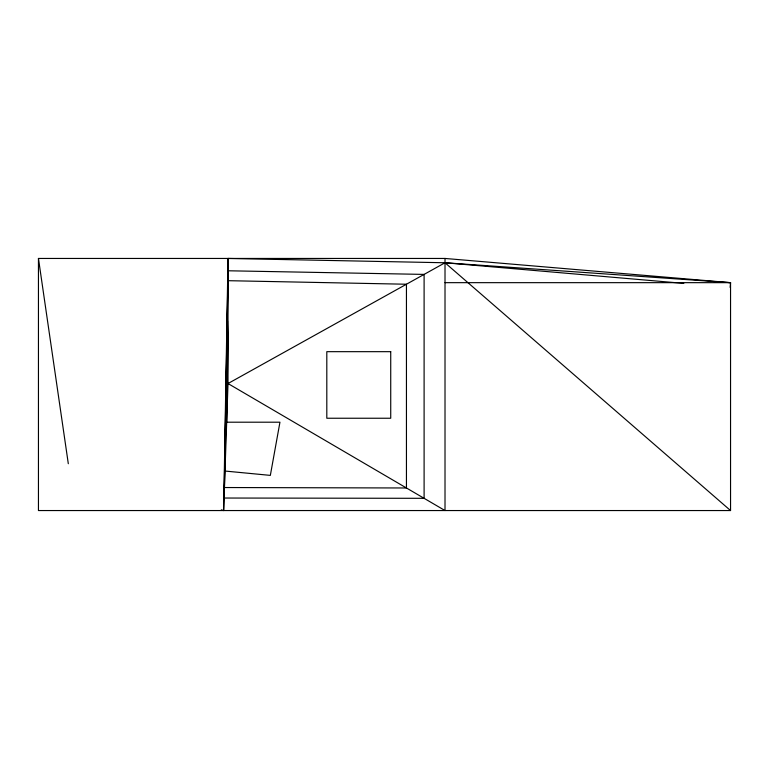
<?xml version="1.0" encoding="UTF-8"?>
<svg xmlns="http://www.w3.org/2000/svg" width="769" height="769" viewBox="0 0 769 769"><rect width="100%" height="100%" fill="white"/><g stroke="black" fill="none" stroke-linecap="round" stroke-linejoin="round"><path stroke-width="1.15" d="M221.337 509.857L223.644 510.549L228.008 258.451L445.011 262.767L730.55 282.665L730.55 510.549L38.45 510.549L38.45 258.451L445.011 258.451L730.55 282.665L730.146 287.385M223.644 510.549L228.008 383.539L228.008 258.451M683.804 283.386L445.011 262.767L228.008 383.539L445.011 510.549L445.011 258.451M445.011 282.665L730.55 282.665M445.011 262.767L730.55 510.549M38.45 258.451L68.306 463.726M228.008 337.812L226.682 422.2L279.945 422.2L270.342 475.386L225 471.041L227.48 320.884L228.008 337.812M228.008 270.775L224.067 498.033L424.103 498.312L424.103 274.408L228.008 270.775M228.008 280.685L224.433 487.536L406.445 487.979L406.445 284.232L228.008 280.685M390.729 351.673L326.806 351.673L326.806 418.24L390.729 418.24L390.729 351.673"/></g></svg>
